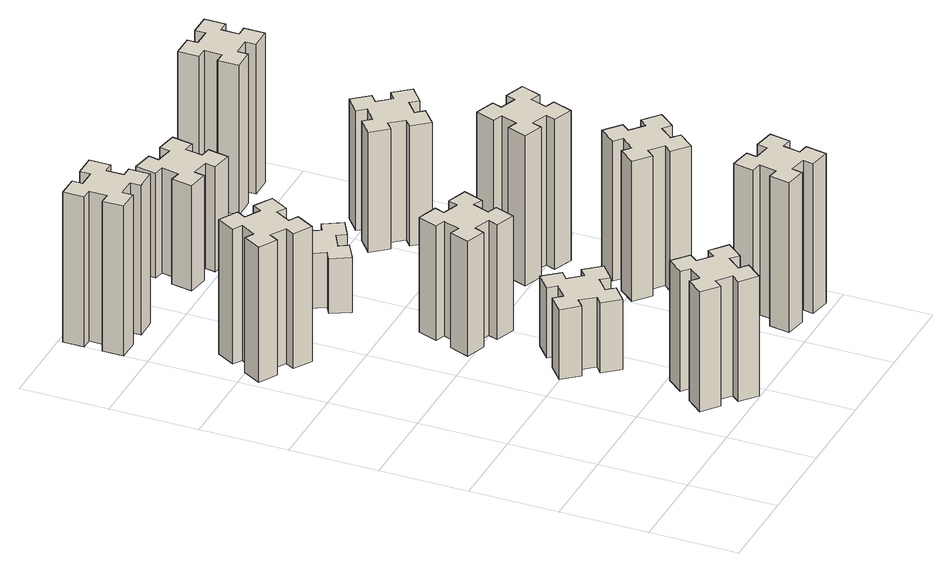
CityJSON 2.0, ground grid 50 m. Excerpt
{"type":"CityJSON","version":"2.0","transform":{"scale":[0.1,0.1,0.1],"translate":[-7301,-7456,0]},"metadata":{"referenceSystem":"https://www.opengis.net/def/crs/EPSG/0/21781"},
"CityObjects":{
"building1":{"type":"Building","attributes":{"class":"1000","function":"1000","usage":"1000","yearOfConstruction":2016,"roofType":"1000","measuredHeight":72,"storeysAboveGround":30,"storeysBelowGround":0},"geometry":[{"type":"Solid","lod":"1","boundaries":[[[[0,1,2,3,4,5,6,7,8,9,10,11,12,13,14,15,16,17,18,19]],[[17,16,20,21]],[[16,15,22,20]],[[15,14,23,22]],[[14,13,24,23]],[[13,12,25,24]],[[12,11,26,25]],[[11,10,27,26]],[[10,9,28,27]],[[9,8,29,28]],[[8,7,30,29]],[[7,6,31,30]],[[6,5,32,31]],[[5,4,33,32]],[[4,3,34,33]],[[3,2,35,34]],[[2,1,36,35]],[[1,0,37,36]],[[0,19,38,37]],[[19,18,39,38]],[[18,17,21,39]],[[24,25,26,27,28,29,30,31,32,33,34,35,36,37,38,39,21,20,22,23]]]]}]},
"building2":{"type":"Building","attributes":{"class":"1000","function":"1000","usage":"1000","yearOfConstruction":2016,"roofType":"1000","measuredHeight":81,"storeysAboveGround":30,"storeysBelowGround":0},"geometry":[{"type":"Solid","lod":"1","boundaries":[[[[40,41,42,43,44,45,46,47,48,49,50,51,52,53,54,55,56,57,58,59]],[[57,56,60,61]],[[56,55,62,60]],[[55,54,63,62]],[[54,53,64,63]],[[53,52,65,64]],[[52,51,66,65]],[[51,50,67,66]],[[50,49,68,67]],[[49,48,69,68]],[[48,47,70,69]],[[47,46,71,70]],[[46,45,72,71]],[[45,44,73,72]],[[44,43,74,73]],[[43,42,75,74]],[[42,41,76,75]],[[41,40,77,76]],[[40,59,78,77]],[[59,58,79,78]],[[58,57,61,79]],[[64,65,66,67,68,69,70,71,72,73,74,75,76,77,78,79,61,60,62,63]]]]}]},
"building3":{"type":"Building","attributes":{"class":"1000","function":"1000","usage":"1000","yearOfConstruction":2016,"roofType":"1000","measuredHeight":90,"storeysAboveGround":30,"storeysBelowGround":0},"geometry":[{"type":"Solid","lod":"1","boundaries":[[[[80,81,82,83,84,85,86,87,88,89,90,91,92,93,94,95,96,97,98,99]],[[97,96,100,101]],[[96,95,102,100]],[[95,94,103,102]],[[94,93,104,103]],[[93,92,105,104]],[[92,91,106,105]],[[91,90,107,106]],[[90,89,108,107]],[[89,88,109,108]],[[88,87,110,109]],[[87,86,111,110]],[[86,85,112,111]],[[85,84,113,112]],[[84,83,114,113]],[[83,82,115,114]],[[82,81,116,115]],[[81,80,117,116]],[[80,99,118,117]],[[99,98,119,118]],[[98,97,101,119]],[[104,105,106,107,108,109,110,111,112,113,114,115,116,117,118,119,101,100,102,103]]]]}]},
"building4":{"type":"Building","attributes":{"class":"1000","function":"1000","usage":"1000","yearOfConstruction":2016,"roofType":"1000","measuredHeight":42,"storeysAboveGround":30,"storeysBelowGround":0},"geometry":[{"type":"Solid","lod":"1","boundaries":[[[[120,121,122,123,124,125,126,127,128,129,130,131,132,133,134,135,136,137,138,139]],[[137,136,140,141]],[[136,135,142,140]],[[135,134,143,142]],[[134,133,144,143]],[[133,132,145,144]],[[132,131,146,145]],[[131,130,147,146]],[[130,129,148,147]],[[129,128,149,148]],[[128,127,150,149]],[[127,126,151,150]],[[126,125,152,151]],[[125,124,153,152]],[[124,123,154,153]],[[123,122,155,154]],[[122,121,156,155]],[[121,120,157,156]],[[120,139,158,157]],[[139,138,159,158]],[[138,137,141,159]],[[144,145,146,147,148,149,150,151,152,153,154,155,156,157,158,159,141,140,142,143]]]]}]},
"building5":{"type":"Building","attributes":{"class":"1000","function":"1000","usage":"1000","yearOfConstruction":2016,"roofType":"1000","measuredHeight":69,"storeysAboveGround":30,"storeysBelowGround":0},"geometry":[{"type":"Solid","lod":"1","boundaries":[[[[160,161,162,163,164,165,166,167,168,169,170,171,172,173,174,175,176,177,178,179]],[[177,176,180,181]],[[176,175,182,180]],[[175,174,183,182]],[[174,173,184,183]],[[173,172,185,184]],[[172,171,186,185]],[[171,170,187,186]],[[170,169,188,187]],[[169,168,189,188]],[[168,167,190,189]],[[167,166,191,190]],[[166,165,192,191]],[[165,164,193,192]],[[164,163,194,193]],[[163,162,195,194]],[[162,161,196,195]],[[161,160,197,196]],[[160,179,198,197]],[[179,178,199,198]],[[178,177,181,199]],[[184,185,186,187,188,189,190,191,192,193,194,195,196,197,198,199,181,180,182,183]]]]}]},
"building6":{"type":"Building","attributes":{"class":"1000","function":"1000","usage":"1000","yearOfConstruction":2016,"roofType":"1000","measuredHeight":33,"storeysAboveGround":30,"storeysBelowGround":0},"geometry":[{"type":"Solid","lod":"1","boundaries":[[[[200,201,202,203,204,205,206,207,208,209,210,211,212,213,214,215,216,217,218,219]],[[217,216,220,221]],[[216,215,222,220]],[[215,214,223,222]],[[214,213,224,223]],[[213,212,225,224]],[[212,211,226,225]],[[211,210,227,226]],[[210,209,228,227]],[[209,208,229,228]],[[208,207,230,229]],[[207,206,231,230]],[[206,205,232,231]],[[205,204,233,232]],[[204,203,234,233]],[[203,202,235,234]],[[202,201,236,235]],[[201,200,237,236]],[[200,219,238,237]],[[219,218,239,238]],[[218,217,221,239]],[[224,225,226,227,228,229,230,231,232,233,234,235,236,237,238,239,221,220,222,223]]]]}]},
"building7":{"type":"Building","attributes":{"class":"1000","function":"1000","usage":"1000","yearOfConstruction":2016,"roofType":"1000","measuredHeight":90,"storeysAboveGround":30,"storeysBelowGround":0},"geometry":[{"type":"Solid","lod":"1","boundaries":[[[[240,241,242,243,244,245,246,247,248,249,250,251,252,253,254,255,256,257,258,259]],[[257,256,260,261]],[[256,255,262,260]],[[255,254,263,262]],[[254,253,264,263]],[[253,252,265,264]],[[252,251,266,265]],[[251,250,267,266]],[[250,249,268,267]],[[249,248,269,268]],[[248,247,270,269]],[[247,246,271,270]],[[246,245,272,271]],[[245,244,273,272]],[[244,243,274,273]],[[243,242,275,274]],[[242,241,276,275]],[[241,240,277,276]],[[240,259,278,277]],[[259,258,279,278]],[[258,257,261,279]],[[264,265,266,267,268,269,270,271,272,273,274,275,276,277,278,279,261,260,262,263]]]]}]},
"building8":{"type":"Building","attributes":{"class":"1000","function":"1000","usage":"1000","yearOfConstruction":2016,"roofType":"1000","measuredHeight":63,"storeysAboveGround":30,"storeysBelowGround":0},"geometry":[{"type":"Solid","lod":"1","boundaries":[[[[280,281,282,283,284,285,286,287,288,289,290,291,292,293,294,295,296,297,298,299]],[[297,296,300,301]],[[296,295,302,300]],[[295,294,303,302]],[[294,293,304,303]],[[293,292,305,304]],[[292,291,306,305]],[[291,290,307,306]],[[290,289,308,307]],[[289,288,309,308]],[[288,287,310,309]],[[287,286,311,310]],[[286,285,312,311]],[[285,284,313,312]],[[284,283,314,313]],[[283,282,315,314]],[[282,281,316,315]],[[281,280,317,316]],[[280,299,318,317]],[[299,298,319,318]],[[298,297,301,319]],[[304,305,306,307,308,309,310,311,312,313,314,315,316,317,318,319,301,300,302,303]]]]}]},
"building9":{"type":"Building","attributes":{"class":"1000","function":"1000","usage":"1000","yearOfConstruction":2016,"roofType":"1000","measuredHeight":84,"storeysAboveGround":30,"storeysBelowGround":0},"geometry":[{"type":"Solid","lod":"1","boundaries":[[[[320,321,322,323,324,325,326,327,328,329,330,331,332,333,334,335,336,337,338,339]],[[337,336,340,341]],[[336,335,342,340]],[[335,334,343,342]],[[334,333,344,343]],[[333,332,345,344]],[[332,331,346,345]],[[331,330,347,346]],[[330,329,348,347]],[[329,328,349,348]],[[328,327,350,349]],[[327,326,351,350]],[[326,325,352,351]],[[325,324,353,352]],[[324,323,354,353]],[[323,322,355,354]],[[322,321,356,355]],[[321,320,357,356]],[[320,339,358,357]],[[339,338,359,358]],[[338,337,341,359]],[[344,345,346,347,348,349,350,351,352,353,354,355,356,357,358,359,341,340,342,343]]]]}]},
"building10":{"type":"Building","attributes":{"class":"1000","function":"1000","usage":"1000","yearOfConstruction":2016,"roofType":"1000","measuredHeight":90,"storeysAboveGround":30,"storeysBelowGround":0},"geometry":[{"type":"Solid","lod":"1","boundaries":[[[[360,361,362,363,364,365,366,367,368,369,370,371,372,373,374,375,376,377,378,379]],[[377,376,380,381]],[[376,375,382,380]],[[375,374,383,382]],[[374,373,384,383]],[[373,372,385,384]],[[372,371,386,385]],[[371,370,387,386]],[[370,369,388,387]],[[369,368,389,388]],[[368,367,390,389]],[[367,366,391,390]],[[366,365,392,391]],[[365,364,393,392]],[[364,363,394,393]],[[363,362,395,394]],[[362,361,396,395]],[[361,360,397,396]],[[360,379,398,397]],[[379,378,399,398]],[[378,377,381,399]],[[384,385,386,387,388,389,390,391,392,393,394,395,396,397,398,399,381,380,382,383]]]]}]},
"building11":{"type":"Building","attributes":{"class":"1000","function":"1000","usage":"1000","yearOfConstruction":2016,"roofType":"1000","measuredHeight":72,"storeysAboveGround":30,"storeysBelowGround":0},"geometry":[{"type":"Solid","lod":"1","boundaries":[[[[400,401,402,403,404,405,406,407,408,409,410,411,412,413,414,415,416,417,418,419]],[[417,416,420,421]],[[416,415,422,420]],[[415,414,423,422]],[[414,413,424,423]],[[413,412,425,424]],[[412,411,426,425]],[[411,410,427,426]],[[410,409,428,427]],[[409,408,429,428]],[[408,407,430,429]],[[407,406,431,430]],[[406,405,432,431]],[[405,404,433,432]],[[404,403,434,433]],[[403,402,435,434]],[[402,401,436,435]],[[401,400,437,436]],[[400,419,438,437]],[[419,418,439,438]],[[418,417,421,439]],[[424,425,426,427,428,429,430,431,432,433,434,435,436,437,438,439,421,420,422,423]]]]}]},
"building12":{"type":"Building","attributes":{"class":"1000","function":"1000","usage":"1000","yearOfConstruction":2016,"roofType":"1000","measuredHeight":90,"storeysAboveGround":30,"storeysBelowGround":0},"geometry":[{"type":"Solid","lod":"1","boundaries":[[[[440,441,442,443,444,445,446,447,448,449,450,451,452,453,454,455,456,457,458,459]],[[457,456,460,461]],[[456,455,462,460]],[[455,454,463,462]],[[454,453,464,463]],[[453,452,465,464]],[[452,451,466,465]],[[451,450,467,466]],[[450,449,468,467]],[[449,448,469,468]],[[448,447,470,469]],[[447,446,471,470]],[[446,445,472,471]],[[445,444,473,472]],[[444,443,474,473]],[[443,442,475,474]],[[442,441,476,475]],[[441,440,477,476]],[[440,459,478,477]],[[459,458,479,478]],[[458,457,461,479]],[[464,465,466,467,468,469,470,471,472,473,474,475,476,477,478,479,461,460,462,463]]]]}]}
},
"vertices":[
[806,193,0],[883,129,0],[844,83,0],[936,6,0],[1013,98,0],[967,136,0],[1032,213,0],[1078,174,0],[1155,266,0],[1063,343,0],[1024,297,0],[948,362,0],[986,408,0],[894,485,0],[817,393,0],[863,354,0],[799,278,0],[753,316,0],[676,224,0],[768,147,0],[799,278,720],[753,316,720],[863,354,720],[817,393,720],[894,485,720],[986,408,720],[948,362,720],[1024,297,720],[1063,343,720],[1155,266,720],[1078,174,720],[1032,213,720],[967,136,720],[1013,98,720],[936,6,720],[844,83,720],[883,129,720],[806,193,720],[768,147,720],[676,224,720],
[346,2367,0],[396,2454,0],[448,2424,0],[508,2528,0],[404,2588,0],[374,2536,0],[287,2586,0],[317,2638,0],[213,2698,0],[153,2594,0],[205,2564,0],[155,2477,0],[103,2507,0],[43,2403,0],[147,2343,0],[177,2395,0],[264,2345,0],[234,2293,0],[338,2233,0],[398,2337,0],[264,2345,810],[234,2293,810],[177,2395,810],[147,2343,810],[43,2403,810],[103,2507,810],[155,2477,810],[205,2564,810],[153,2594,810],[213,2698,810],[317,2638,810],[287,2586,810],[374,2536,810],[404,2588,810],[508,2528,810],[448,2424,810],[396,2454,810],[346,2367,810],[398,2337,810],[338,2233,810],
[285,3255,0],[285,3355,0],[345,3355,0],[345,3475,0],[225,3475,0],[225,3415,0],[125,3415,0],[125,3475,0],[5,3475,0],[5,3355,0],[65,3355,0],[65,3255,0],[5,3255,0],[5,3135,0],[125,3135,0],[125,3195,0],[225,3195,0],[225,3135,0],[345,3135,0],[345,3255,0],[225,3195,900],[225,3135,900],[125,3195,900],[125,3135,900],[5,3135,900],[5,3255,900],[65,3255,900],[65,3355,900],[5,3355,900],[5,3475,900],[125,3475,900],[125,3415,900],[225,3415,900],[225,3475,900],[345,3475,900],[345,3355,900],[285,3355,900],[285,3255,900],[345,3255,900],[345,3135,900],
[883,1102,0],[806,1037,0],[768,1083,0],[676,1006,0],[753,914,0],[799,953,0],[863,876,0],[817,838,0],[894,746,0],[986,823,0],[948,869,0],[1024,933,0],[1063,887,0],[1155,964,0],[1078,1056,0],[1032,1018,0],[967,1094,0],[1013,1133,0],[936,1225,0],[844,1148,0],[967,1094,420],[1013,1133,420],[1032,1018,420],[1078,1056,420],[1155,964,420],[1063,887,420],[1024,933,420],[948,869,420],[986,823,420],[894,746,420],[817,838,420],[863,876,420],[799,953,420],[753,914,420],[676,1006,420],[768,1083,420],[806,1037,420],[883,1102,420],[844,1148,420],[936,1225,420],
[1002,1541,0],[1036,1635,0],[1092,1614,0],[1133,1727,0],[1020,1768,0],[1000,1712,0],[906,1746,0],[927,1802,0],[814,1843,0],[773,1730,0],[829,1710,0],[795,1616,0],[739,1637,0],[697,1524,0],[810,1483,0],[831,1539,0],[925,1505,0],[904,1449,0],[1017,1407,0],[1058,1520,0],[925,1505,690],[904,1449,690],[831,1539,690],[810,1483,690],[697,1524,690],[739,1637,690],[795,1616,690],[829,1710,690],[773,1730,690],[814,1843,690],[927,1802,690],[906,1746,690],[1000,1712,690],[1020,1768,690],[1133,1727,690],[1092,1614,690],[1036,1635,690],[1002,1541,690],[1058,1520,690],[1017,1407,690],
[795,2454,0],[845,2367,0],[793,2337,0],[853,2233,0],[957,2293,0],[927,2345,0],[1014,2395,0],[1044,2343,0],[1148,2403,0],[1088,2507,0],[1036,2477,0],[986,2564,0],[1038,2594,0],[978,2698,0],[874,2638,0],[904,2586,0],[817,2536,0],[787,2588,0],[683,2528,0],[743,2424,0],[817,2536,330],[787,2588,330],[904,2586,330],[874,2638,330],[978,2698,330],[1038,2594,330],[986,2564,330],[1036,2477,330],[1088,2507,330],[1148,2403,330],[1044,2343,330],[1014,2395,330],[927,2345,330],[957,2293,330],[853,2233,330],[793,2337,330],[845,2367,330],[795,2454,330],[743,2424,330],[683,2528,330],
[1824,345,0],[1725,362,0],[1736,421,0],[1617,442,0],[1597,324,0],[1656,314,0],[1638,215,0],[1579,226,0],[1558,107,0],[1677,87,0],[1687,146,0],[1785,128,0],[1775,69,0],[1893,48,0],[1914,167,0],[1855,177,0],[1872,275,0],[1931,265,0],[1952,383,0],[1834,404,0],[1872,275,900],[1931,265,900],[1855,177,900],[1914,167,900],[1893,48,900],[1775,69,900],[1785,128,900],[1687,146,900],[1677,87,900],[1558,107,900],[1579,226,900],[1638,215,900],[1656,314,900],[1597,324,900],[1617,442,900],[1736,421,900],[1725,362,900],[1824,345,900],[1834,404,900],[1952,383,900],
[816,3274,0],[798,3175,0],[739,3186,0],[718,3067,0],[837,3047,0],[847,3106,0],[945,3088,0],[935,3029,0],[1053,3008,0],[1074,3127,0],[1015,3137,0],[1032,3235,0],[1091,3225,0],[1112,3343,0],[994,3364,0],[984,3305,0],[885,3322,0],[896,3381,0],[777,3402,0],[757,3284,0],[885,3322,630],[896,3381,630],[984,3305,630],[994,3364,630],[1112,3343,630],[1091,3225,630],[1032,3235,630],[1015,3137,630],[1074,3127,630],[1053,3008,630],[935,3029,630],[945,3088,630],[847,3106,630],[837,3047,630],[718,3067,630],[739,3186,630],[798,3175,630],[816,3274,630],[757,3284,630],[777,3402,630],
[1807,876,0],[1872,953,0],[1918,914,0],[1995,1006,0],[1903,1083,0],[1864,1037,0],[1788,1102,0],[1826,1148,0],[1734,1225,0],[1657,1133,0],[1703,1094,0],[1639,1018,0],[1593,1056,0],[1516,964,0],[1608,887,0],[1646,933,0],[1723,869,0],[1684,823,0],[1776,746,0],[1853,838,0],[1723,869,840],[1684,823,840],[1646,933,840],[1608,887,840],[1516,964,840],[1593,1056,840],[1639,1018,840],[1703,1094,840],[1657,1133,840],[1734,1225,840],[1826,1148,840],[1788,1102,840],[1864,1037,840],[1903,1083,840],[1995,1006,840],[1918,914,840],[1872,953,840],[1807,876,840],[1853,838,840],[1776,746,840],
[1740,1712,0],[1646,1746,0],[1667,1802,0],[1554,1843,0],[1513,1730,0],[1569,1710,0],[1535,1616,0],[1479,1637,0],[1437,1524,0],[1550,1483,0],[1571,1539,0],[1665,1505,0],[1644,1449,0],[1757,1407,0],[1798,1520,0],[1742,1541,0],[1776,1635,0],[1832,1614,0],[1873,1727,0],[1760,1768,0],[1776,1635,900],[1832,1614,900],[1742,1541,900],[1798,1520,900],[1757,1407,900],[1644,1449,900],[1665,1505,900],[1571,1539,900],[1550,1483,900],[1437,1524,900],[1479,1637,900],[1535,1616,900],[1569,1710,900],[1513,1730,900],[1554,1843,900],[1667,1802,900],[1646,1746,900],[1740,1712,900],[1760,1768,900],[1873,1727,900],
[1539,2333,0],[1603,2256,0],[1557,2218,0],[1634,2126,0],[1726,2203,0],[1688,2249,0],[1764,2313,0],[1803,2267,0],[1895,2344,0],[1818,2436,0],[1772,2398,0],[1707,2474,0],[1753,2513,0],[1676,2605,0],[1584,2528,0],[1623,2482,0],[1546,2417,0],[1508,2463,0],[1416,2386,0],[1493,2294,0],[1546,2417,720],[1508,2463,720],[1623,2482,720],[1584,2528,720],[1676,2605,720],[1753,2513,720],[1707,2474,720],[1772,2398,720],[1818,2436,720],[1895,2344,720],[1803,2267,720],[1764,2313,720],[1688,2249,720],[1726,2203,720],[1634,2126,720],[1557,2218,720],[1603,2256,720],[1539,2333,720],[1493,2294,720],[1416,2386,720],
[1605,3195,0],[1705,3195,0],[1705,3135,0],[1825,3135,0],[1825,3255,0],[1765,3255,0],[1765,3355,0],[1825,3355,0],[1825,3475,0],[1705,3475,0],[1705,3415,0],[1605,3415,0],[1605,3475,0],[1485,3475,0],[1485,3355,0],[1545,3355,0],[1545,3255,0],[1485,3255,0],[1485,3135,0],[1605,3135,0],[1545,3255,900],[1485,3255,900],[1545,3355,900],[1485,3355,900],[1485,3475,900],[1605,3475,900],[1605,3415,900],[1705,3415,900],[1705,3475,900],[1825,3475,900],[1825,3355,900],[1765,3355,900],[1765,3255,900],[1825,3255,900],[1825,3135,900],[1705,3135,900],[1705,3195,900],[1605,3195,900],[1605,3135,900],[1485,3135,900]
]}
